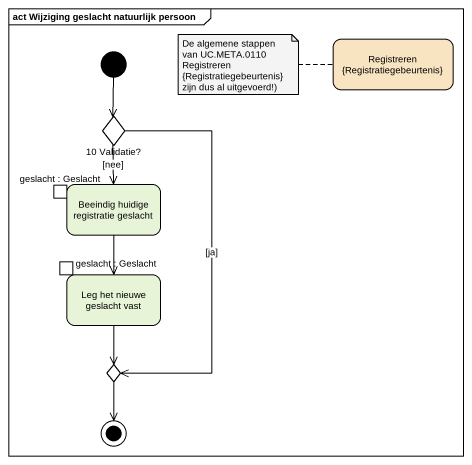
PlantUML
@startuml
mainframe act Wijziging geslacht natuurlijk persoon
hide empty description
state "Registreren {Registratiegebeurtenis}" as Registreren #F8E4C0
state "10 Validatie?" as c10_Validatie <<choice>>
state "Beeindig huidige registratie geslacht" as Beeindig_huidige {
  state "geslacht : Geslacht" as geslacht <<inputPin>>
}
state "Leg het nieuwe geslacht vast" as Leg_het_nieuwe_geslacht_vast {
  state "geslacht : Geslacht" as geslacht_2 <<inputPin>>
}
state choice1 <<choice>>
[*] --> c10_Validatie
c10_Validatie --> Beeindig_huidige : [nee]
c10_Validatie --> choice1 : [ja]
Beeindig_huidige --> Leg_het_nieuwe_geslacht_vast
Leg_het_nieuwe_geslacht_vast --> choice1
choice1 --> [*]
note left of Registreren : De algemene stappen van UC.META.0110 Registreren {Registratiegebeurtenis} zijn dus al uitgevoerd!)
@enduml
